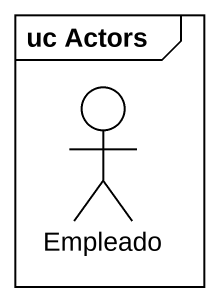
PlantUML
@startuml
mainframe uc Actors
actor Empleado
@enduml
